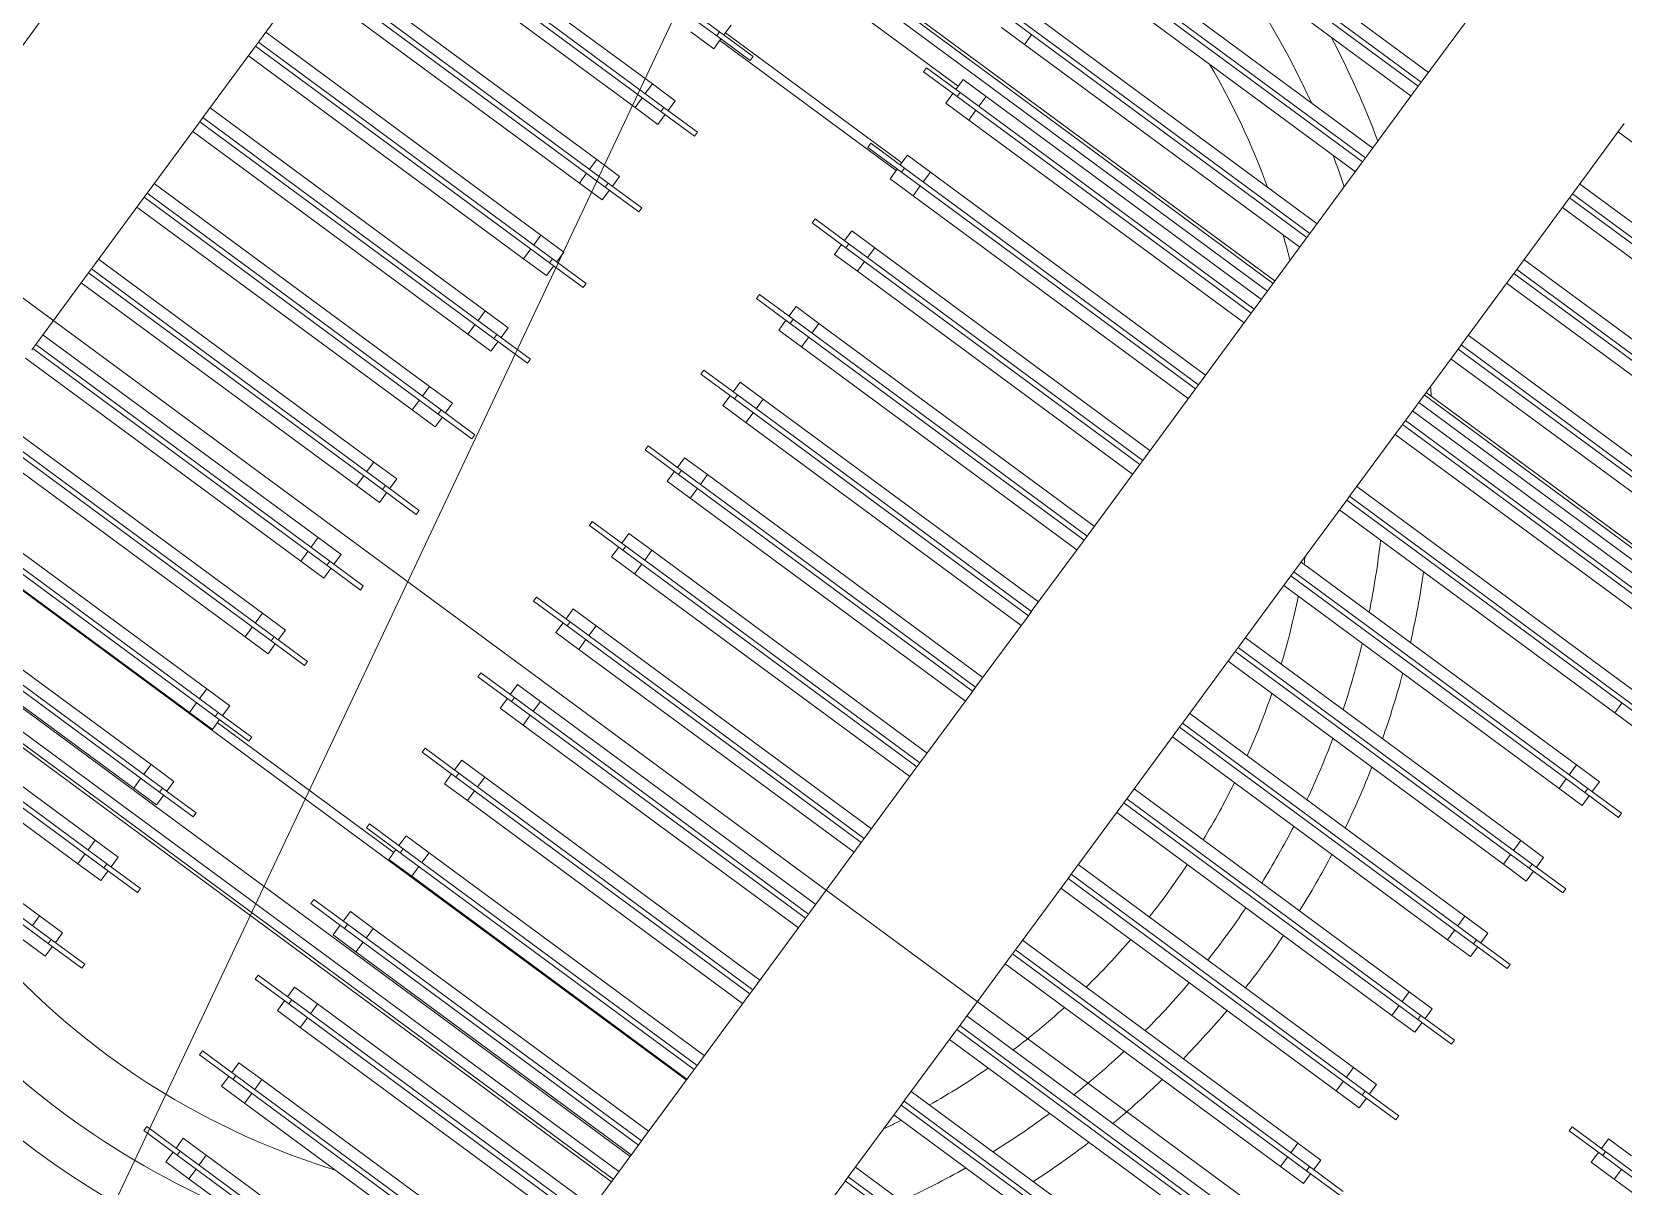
# Model space of a CAD drawing. Header units: metres. Extents: x 432095 to 435012, y 2470938 to 2473256.
# Drawn here: x 433771.718 to 433772.481, y 2471291.751 to 2471292.304 of the extents above; entities that cross this region are included whole.
import ezdxf

# ---------------------------------------------------------------- set-up
doc = ezdxf.new("R2010")
doc.units = ezdxf.units.M
doc.header["$MEASUREMENT"] = 0
doc.linetypes.add('MB D$0$HIDDEN', pattern=[0.375, 0.25, -0.125])
doc.layers.add('cong trinh tram 110kv', color=7, linetype='Continuous', lineweight=5)
doc.layers.add('MB D$0$net dut du kien lam', color=8, linetype='MB D$0$HIDDEN', lineweight=20)

# ---------------------------------------------------------------- blocks, each defined once
blk = doc.blocks.new('MB D$0$MBA 63')
at = {"layer": 'MB D$0$net dut du kien lam', "color": 0, "linetype": 'ByBlock', "ltscale": 3}
blk.add_lwpolyline([(104138.6, 27512.25), (104138.6, 33512.25), (100638.6, 33512.25), (100638.6, 27512.25)], close=True, dxfattribs=at)
blk = doc.blocks.new('MB D$0$mba 1')
at = {"layer": 'cong trinh tram 110kv'}
for p, q in [((-19517.71, 4705.65), (-19497.71, 4705.65)), ((-19517.71, 4705.65), (-19517.71, 4703.25)), ((-19486.55, 4711.45), (-19500.21, 4711.45)), ((-19500.21, 4711.45), (-19500.21, 4705.65)), ((-19497.71, 4703.25), (-19497.71, 4705.65)), ((-19322.71, 4705.65), (-19497.71, 4705.65)), ((-19486.55, 4711.45), (-19322.71, 4711.45)), ((-19486.55, 4711.45), (-19486.55, 4705.65)), ((-19497.71, 4703.25), (-19517.71, 4703.25)), ((-19500.21, 4697.45), (-19500.21, 4703.25)), ((-19500.21, 4697.45), (-19486.55, 4697.45)), ((-19497.71, 4703.25), (-19322.71, 4703.25)), ((-19486.55, 4697.45), (-19486.55, 4703.25)), ((-19322.71, 4697.45), (-19486.55, 4697.45)), ((-19607.71, 4660.65), (-19782.71, 4660.65)), ((-19605.21, 4666.45), (-19618.87, 4666.45)), ((-19607.71, 4660.65), (-19587.71, 4660.65)), ((-19607.71, 4660.65), (-19607.71, 4658.25)), ((-19605.21, 4666.45), (-19605.21, 4660.65)), ((-19587.71, 4658.25), (-19587.71, 4660.65)), ((-19517.71, 4660.65), (-19497.71, 4660.65)), ((-19517.71, 4660.65), (-19517.71, 4658.25)), ((-19486.55, 4666.45), (-19500.21, 4666.45)), ((-19500.21, 4666.45), (-19500.21, 4660.65)), ((-19497.71, 4658.25), (-19497.71, 4660.65)), ((-19322.71, 4660.65), (-19497.71, 4660.65)), ((-19486.55, 4666.45), (-19322.71, 4666.45)), ((-19486.55, 4666.45), (-19486.55, 4660.65)), ((-19782.71, 4658.25), (-19607.71, 4658.25)), ((-19618.87, 4652.45), (-19782.71, 4652.45)), ((-19618.87, 4652.45), (-19618.87, 4658.25)), ((-19618.87, 4652.45), (-19605.21, 4652.45)), ((-19587.71, 4658.25), (-19607.71, 4658.25)), ((-19605.21, 4652.45), (-19605.21, 4658.25)), ((-19497.71, 4658.25), (-19517.71, 4658.25)), ((-19500.21, 4652.45), (-19500.21, 4658.25)), ((-19500.21, 4652.45), (-19486.55, 4652.45)), ((-19497.71, 4658.25), (-19322.71, 4658.25)), ((-19486.55, 4652.45), (-19486.55, 4658.25)), ((-19322.71, 4652.45), (-19486.55, 4652.45)), ((-19782.71, 4621.45), (-19618.87, 4621.45)), ((-19605.21, 4621.45), (-19618.87, 4621.45)), ((-19618.87, 4621.45), (-19618.87, 4615.65)), ((-19605.21, 4621.45), (-19605.21, 4615.65)), ((-19486.55, 4621.45), (-19500.21, 4621.45)), ((-19500.21, 4621.45), (-19500.21, 4615.65)), ((-19486.55, 4621.45), (-19322.71, 4621.45)), ((-19486.55, 4621.45), (-19486.55, 4615.65)), ((-19607.71, 4615.65), (-19782.71, 4615.65)), ((-19607.71, 4615.65), (-19587.71, 4615.65)), ((-19607.71, 4615.65), (-19607.71, 4613.25)), ((-19587.71, 4613.25), (-19587.71, 4615.65)), ((-19517.71, 4615.65), (-19497.71, 4615.65)), ((-19517.71, 4615.65), (-19517.71, 4613.25)), ((-19497.71, 4613.25), (-19497.71, 4615.65)), ((-19322.71, 4615.65), (-19497.71, 4615.65)), ((-19782.71, 4613.25), (-19607.71, 4613.25)), ((-19618.87, 4607.45), (-19782.71, 4607.45)), ((-19618.87, 4607.45), (-19618.87, 4613.25)), ((-19618.87, 4607.45), (-19605.21, 4607.45)), ((-19587.71, 4613.25), (-19607.71, 4613.25)), ((-19605.21, 4607.45), (-19605.21, 4613.25)), ((-19497.71, 4613.25), (-19517.71, 4613.25)), ((-19500.21, 4607.45), (-19500.21, 4613.25)), ((-19500.21, 4607.45), (-19486.55, 4607.45)), ((-19497.71, 4613.25), (-19322.71, 4613.25)), ((-19486.55, 4607.45), (-19486.55, 4613.25)), ((-19322.71, 4607.45), (-19486.55, 4607.45)), ((-19322.71, 4612.45), (-19322.71, 4571.45)), ((-19782.71, 4592.45), (-19322.71, 4592.45)), ((-19782.71, 4590.95), (-19322.71, 4590.95)), ((-19782.71, 4586.45), (-19322.71, 4586.45)), ((-19782.71, 4577.45), (-19322.71, 4577.45)), ((-19782.71, 4576.45), (-19618.87, 4576.45)), ((-19605.21, 4576.45), (-19618.87, 4576.45)), ((-19618.87, 4576.45), (-19618.87, 4570.65)), ((-19605.21, 4576.45), (-19605.21, 4570.65)), ((-19486.55, 4576.45), (-19500.21, 4576.45)), ((-19500.21, 4576.45), (-19500.21, 4570.65)), ((-19486.55, 4576.45), (-19322.71, 4576.45)), ((-19486.55, 4576.45), (-19486.55, 4570.65)), ((-19607.71, 4570.65), (-19782.71, 4570.65)), ((-19782.71, 4568.25), (-19607.71, 4568.25)), ((-19618.87, 4562.45), (-19618.87, 4568.25)), ((-19607.71, 4570.65), (-19587.71, 4570.65)), ((-19607.71, 4570.65), (-19607.71, 4568.25)), ((-19587.71, 4568.25), (-19607.71, 4568.25)), ((-19605.21, 4562.45), (-19605.21, 4568.25)), ((-19587.71, 4568.25), (-19587.71, 4570.65)), ((-19517.71, 4570.65), (-19497.71, 4570.65)), ((-19517.71, 4570.65), (-19517.71, 4568.25)), ((-19497.71, 4568.25), (-19517.71, 4568.25)), ((-19500.21, 4562.45), (-19500.21, 4568.25)), ((-19497.71, 4568.25), (-19497.71, 4570.65)), ((-19322.71, 4570.65), (-19497.71, 4570.65)), ((-19497.71, 4568.25), (-19322.71, 4568.25)), ((-19486.55, 4562.45), (-19486.55, 4568.25)), ((-19322.71, 4571.45), (-19322.71, 4567.45)), ((-19322.71, 4568.25), (-19322.71, 4570.65)), ((-19618.87, 4562.45), (-19782.71, 4562.45)), ((-19618.87, 4562.45), (-19605.21, 4562.45)), ((-19500.21, 4562.45), (-19486.55, 4562.45)), ((-19322.71, 4562.45), (-19486.55, 4562.45)), ((-19322.71, 4567.45), (-19322.71, 4526.45)), ((-19232.71, 4567.45), (-19232.71, 4526.45)), ((-19782.71, 4531.95), (-19322.71, 4531.95)), ((-19782.71, 4531.45), (-19618.87, 4531.45)), ((-19605.21, 4531.45), (-19618.87, 4531.45)), ((-19618.87, 4531.45), (-19618.87, 4525.65)), ((-19605.21, 4531.45), (-19605.21, 4525.65)), ((-19486.55, 4531.45), (-19500.21, 4531.45)), ((-19500.21, 4531.45), (-19500.21, 4525.65)), ((-19486.55, 4531.45), (-19322.71, 4531.45)), ((-19486.55, 4531.45), (-19486.55, 4525.65)), ((-19607.71, 4525.65), (-19782.71, 4525.65)), ((-19782.71, 4523.25), (-19607.71, 4523.25)), ((-19618.87, 4517.45), (-19618.87, 4523.25)), ((-19607.71, 4525.65), (-19587.71, 4525.65)), ((-19607.71, 4525.65), (-19607.71, 4523.25)), ((-19587.71, 4523.25), (-19607.71, 4523.25)), ((-19605.21, 4527.45), (-19500.21, 4527.45)), ((-19605.21, 4517.45), (-19605.21, 4523.25)), ((-19587.71, 4523.25), (-19587.71, 4525.65)), ((-19517.71, 4525.65), (-19497.71, 4525.65)), ((-19517.71, 4525.65), (-19517.71, 4523.25)), ((-19497.71, 4523.25), (-19517.71, 4523.25)), ((-19500.21, 4517.45), (-19500.21, 4523.25)), ((-19497.71, 4523.25), (-19497.71, 4525.65)), ((-19322.71, 4525.65), (-19497.71, 4525.65)), ((-19497.71, 4523.25), (-19322.71, 4523.25)), ((-19486.55, 4517.45), (-19486.55, 4523.25)), ((-19322.71, 4526.45), (-19322.71, 4522.45)), ((-19322.71, 4523.25), (-19322.71, 4525.65)), ((-19322.71, 4522.45), (-19322.71, 4481.45)), ((-19232.71, 4522.45), (-19232.71, 4526.45)), ((-19057.71, 4525.65), (-19232.71, 4525.65)), ((-19232.71, 4525.65), (-19232.71, 4523.25)), ((-19232.71, 4523.25), (-19057.71, 4523.25)), ((-19232.71, 4522.45), (-19232.71, 4481.45)), ((-19618.87, 4517.45), (-19782.71, 4517.45)), ((-19618.87, 4517.45), (-19605.21, 4517.45)), ((-19500.21, 4517.45), (-19486.55, 4517.45)), ((-19322.71, 4517.45), (-19486.55, 4517.45)), ((-19068.87, 4517.45), (-19232.71, 4517.45)), ((-19782.71, 4486.45), (-19618.87, 4486.45)), ((-19605.21, 4486.45), (-19618.87, 4486.45)), ((-19618.87, 4486.45), (-19618.87, 4480.65)), ((-19605.21, 4486.45), (-19605.21, 4480.65)), ((-19486.55, 4486.45), (-19500.21, 4486.45)), ((-19500.21, 4486.45), (-19500.21, 4480.65)), ((-19486.55, 4486.45), (-19322.71, 4486.45)), ((-19486.55, 4486.45), (-19486.55, 4480.65)), ((-19232.71, 4486.45), (-19068.87, 4486.45)), ((-19607.71, 4480.65), (-19782.71, 4480.65)), ((-19782.71, 4478.25), (-19607.71, 4478.25)), ((-19618.87, 4472.45), (-19618.87, 4478.25)), ((-19607.71, 4480.65), (-19587.71, 4480.65)), ((-19607.71, 4480.65), (-19607.71, 4478.25)), ((-19587.71, 4478.25), (-19607.71, 4478.25)), ((-19605.21, 4472.45), (-19605.21, 4478.25)), ((-19587.71, 4478.25), (-19587.71, 4480.65)), ((-19517.71, 4480.65), (-19497.71, 4480.65)), ((-19517.71, 4480.65), (-19517.71, 4478.25)), ((-19497.71, 4478.25), (-19517.71, 4478.25)), ((-19500.21, 4472.45), (-19500.21, 4478.25)), ((-19497.71, 4478.25), (-19497.71, 4480.65)), ((-19322.71, 4480.65), (-19497.71, 4480.65)), ((-19497.71, 4478.25), (-19322.71, 4478.25)), ((-19486.55, 4472.45), (-19486.55, 4478.25)), ((-19322.71, 4481.45), (-19322.71, 4477.45)), ((-19322.71, 4478.25), (-19322.71, 4480.65)), ((-19322.71, 4477.45), (-19322.71, 4436.45)), ((-19232.71, 4477.45), (-19232.71, 4481.45)), ((-19057.71, 4480.65), (-19232.71, 4480.65)), ((-19232.71, 4480.65), (-19232.71, 4478.25)), ((-19232.71, 4478.25), (-19057.71, 4478.25)), ((-19232.71, 4477.45), (-19232.71, 4436.45)), ((-19618.87, 4472.45), (-19782.71, 4472.45)), ((-19618.87, 4472.45), (-19605.21, 4472.45)), ((-19500.21, 4472.45), (-19486.55, 4472.45)), ((-19322.71, 4472.45), (-19486.55, 4472.45)), ((-19068.87, 4472.45), (-19232.71, 4472.45)), ((-19782.71, 4441.45), (-19618.87, 4441.45)), ((-19605.21, 4441.45), (-19618.87, 4441.45)), ((-19618.87, 4441.45), (-19618.87, 4435.65)), ((-19605.21, 4441.45), (-19605.21, 4435.65)), ((-19486.55, 4441.45), (-19500.21, 4441.45)), ((-19500.21, 4441.45), (-19500.21, 4435.65)), ((-19486.55, 4441.45), (-19322.71, 4441.45)), ((-19486.55, 4441.45), (-19486.55, 4435.65)), ((-19232.71, 4441.45), (-19068.87, 4441.45)), ((-19782.71, 4432.45), (-19782.71, 4436.45)), ((-19607.71, 4435.65), (-19782.71, 4435.65)), ((-19782.71, 4435.65), (-19782.71, 4433.25)), ((-19782.71, 4433.25), (-19607.71, 4433.25)), ((-19782.71, 4432.45), (-19782.71, 4391.45)), ((-19618.87, 4427.45), (-19618.87, 4433.25)), ((-19607.71, 4435.65), (-19587.71, 4435.65)), ((-19607.71, 4435.65), (-19607.71, 4433.25)), ((-19587.71, 4433.25), (-19607.71, 4433.25)), ((-19605.21, 4427.45), (-19605.21, 4433.25)), ((-19587.71, 4433.25), (-19587.71, 4435.65)), ((-19517.71, 4435.65), (-19497.71, 4435.65)), ((-19517.71, 4435.65), (-19517.71, 4433.25)), ((-19497.71, 4433.25), (-19517.71, 4433.25)), ((-19500.21, 4427.45), (-19500.21, 4433.25)), ((-19497.71, 4433.25), (-19497.71, 4435.65)), ((-19322.71, 4435.65), (-19497.71, 4435.65)), ((-19497.71, 4433.25), (-19322.71, 4433.25)), ((-19486.55, 4427.45), (-19486.55, 4433.25)), ((-19322.71, 4436.45), (-19322.71, 4432.45)), ((-19322.71, 4433.25), (-19322.71, 4435.65)), ((-19322.71, 4432.45), (-19322.71, 4391.45)), ((-19232.71, 4432.45), (-19232.71, 4436.45)), ((-19057.71, 4435.65), (-19232.71, 4435.65)), ((-19232.71, 4435.65), (-19232.71, 4433.25)), ((-19232.71, 4433.25), (-19057.71, 4433.25)), ((-19232.71, 4432.45), (-19232.71, 4391.45)), ((-19618.87, 4427.45), (-19782.71, 4427.45)), ((-19618.87, 4427.45), (-19605.21, 4427.45)), ((-19500.21, 4427.45), (-19486.55, 4427.45)), ((-19322.71, 4427.45), (-19486.55, 4427.45)), ((-19068.87, 4427.45), (-19232.71, 4427.45)), ((-19782.71, 4396.45), (-19618.87, 4396.45)), ((-19605.21, 4396.45), (-19618.87, 4396.45)), ((-19618.87, 4396.45), (-19618.87, 4390.65)), ((-19605.21, 4396.45), (-19605.21, 4390.65)), ((-19486.55, 4396.45), (-19500.21, 4396.45)), ((-19500.21, 4396.45), (-19500.21, 4390.65)), ((-19486.55, 4396.45), (-19322.71, 4396.45)), ((-19486.55, 4396.45), (-19486.55, 4390.65)), ((-19232.71, 4396.45), (-19068.87, 4396.45)), ((-19055.21, 4396.45), (-19068.87, 4396.45)), ((-19068.87, 4396.45), (-19068.87, 4390.65)), ((-19055.21, 4396.45), (-19055.21, 4390.65)), ((-19782.71, 4387.45), (-19782.71, 4391.45)), ((-19607.71, 4390.65), (-19782.71, 4390.65)), ((-19782.71, 4390.65), (-19782.71, 4388.25)), ((-19782.71, 4388.25), (-19607.71, 4388.25)), ((-19782.71, 4387.45), (-19782.71, 4346.45)), ((-19618.87, 4382.45), (-19618.87, 4388.25)), ((-19607.71, 4390.65), (-19587.71, 4390.65)), ((-19607.71, 4390.65), (-19607.71, 4388.25)), ((-19587.71, 4388.25), (-19607.71, 4388.25)), ((-19605.21, 4382.45), (-19605.21, 4388.25)), ((-19587.71, 4388.25), (-19587.71, 4390.65)), ((-19517.71, 4390.65), (-19497.71, 4390.65)), ((-19517.71, 4390.65), (-19517.71, 4388.25)), ((-19497.71, 4388.25), (-19517.71, 4388.25)), ((-19500.21, 4382.45), (-19500.21, 4388.25)), ((-19497.71, 4388.25), (-19497.71, 4390.65)), ((-19322.71, 4390.65), (-19497.71, 4390.65)), ((-19497.71, 4388.25), (-19322.71, 4388.25)), ((-19486.55, 4382.45), (-19486.55, 4388.25)), ((-19322.71, 4391.45), (-19322.71, 4387.45)), ((-19322.71, 4388.25), (-19322.71, 4390.65)), ((-19322.71, 4387.45), (-19322.71, 4346.45)), ((-19232.71, 4387.45), (-19232.71, 4391.45)), ((-19057.71, 4390.65), (-19232.71, 4390.65)), ((-19232.71, 4390.65), (-19232.71, 4388.25)), ((-19232.71, 4388.25), (-19057.71, 4388.25)), ((-19232.71, 4387.45), (-19232.71, 4346.45)), ((-19068.87, 4382.45), (-19068.87, 4388.25)), ((-19057.71, 4390.65), (-19037.71, 4390.65)), ((-19057.71, 4390.65), (-19057.71, 4388.25)), ((-19037.71, 4388.25), (-19057.71, 4388.25)), ((-19055.21, 4382.45), (-19055.21, 4388.25)), ((-19618.87, 4382.45), (-19782.71, 4382.45)), ((-19618.87, 4382.45), (-19605.21, 4382.45)), ((-19500.21, 4382.45), (-19486.55, 4382.45)), ((-19322.71, 4382.45), (-19486.55, 4382.45)), ((-19068.87, 4382.45), (-19232.71, 4382.45)), ((-19068.87, 4382.45), (-19055.21, 4382.45)), ((-19782.71, 4351.45), (-19618.87, 4351.45)), ((-19605.21, 4351.45), (-19618.87, 4351.45)), ((-19618.87, 4351.45), (-19618.87, 4345.65)), ((-19605.21, 4351.45), (-19605.21, 4345.65)), ((-19486.55, 4351.45), (-19500.21, 4351.45)), ((-19500.21, 4351.45), (-19500.21, 4345.65)), ((-19486.55, 4351.45), (-19322.71, 4351.45)), ((-19486.55, 4351.45), (-19486.55, 4345.65)), ((-19232.71, 4351.45), (-19068.87, 4351.45)), ((-19055.21, 4351.45), (-19068.87, 4351.45)), ((-19068.87, 4351.45), (-19068.87, 4345.65)), ((-19055.21, 4351.45), (-19055.21, 4345.65)), ((-19872.71, 4342.45), (-19872.71, 4301.45)), ((-19782.71, 4342.45), (-19782.71, 4346.45)), ((-19607.71, 4345.65), (-19782.71, 4345.65)), ((-19782.71, 4345.65), (-19782.71, 4343.25)), ((-19782.71, 4343.25), (-19607.71, 4343.25)), ((-19782.71, 4342.45), (-19782.71, 4301.45)), ((-19618.87, 4337.45), (-19618.87, 4343.25)), ((-19607.71, 4345.65), (-19587.71, 4345.65)), ((-19607.71, 4345.65), (-19607.71, 4343.25)), ((-19587.71, 4343.25), (-19607.71, 4343.25)), ((-19605.21, 4337.45), (-19605.21, 4343.25)), ((-19587.71, 4343.25), (-19587.71, 4345.65)), ((-19517.71, 4345.65), (-19497.71, 4345.65)), ((-19517.71, 4345.65), (-19517.71, 4343.25)), ((-19497.71, 4343.25), (-19517.71, 4343.25)), ((-19500.21, 4337.45), (-19500.21, 4343.25)), ((-19497.71, 4343.25), (-19497.71, 4345.65)), ((-19322.71, 4345.65), (-19497.71, 4345.65)), ((-19497.71, 4343.25), (-19322.71, 4343.25)), ((-19486.55, 4337.45), (-19486.55, 4343.25)), ((-19322.71, 4346.45), (-19322.71, 4342.45)), ((-19322.71, 4343.25), (-19322.71, 4345.65)), ((-19322.71, 4342.45), (-19322.71, 4301.45)), ((-19232.71, 4342.45), (-19232.71, 4346.45)), ((-19057.71, 4345.65), (-19232.71, 4345.65)), ((-19232.71, 4345.65), (-19232.71, 4343.25)), ((-19232.71, 4343.25), (-19057.71, 4343.25)), ((-19232.71, 4342.45), (-19232.71, 4301.45)), ((-19068.87, 4337.45), (-19068.87, 4343.25)), ((-19057.71, 4345.65), (-19037.71, 4345.65)), ((-19057.71, 4345.65), (-19057.71, 4343.25)), ((-19037.71, 4343.25), (-19057.71, 4343.25)), ((-19055.21, 4337.45), (-19055.21, 4343.25)), ((-19037.71, 4343.25), (-19037.71, 4345.65)), ((-19618.87, 4337.45), (-19782.71, 4337.45)), ((-19618.87, 4337.45), (-19605.21, 4337.45)), ((-19500.21, 4337.45), (-19486.55, 4337.45)), ((-19322.71, 4337.45), (-19486.55, 4337.45)), ((-19068.87, 4337.45), (-19232.71, 4337.45)), ((-19068.87, 4337.45), (-19055.21, 4337.45)), ((-19782.71, 4306.45), (-19618.87, 4306.45)), ((-19782.71, 4297.45), (-19782.71, 4301.45)), ((-19605.21, 4306.45), (-19618.87, 4306.45)), ((-19618.87, 4306.45), (-19618.87, 4300.65)), ((-19605.21, 4306.45), (-19605.21, 4300.65)), ((-19486.55, 4306.45), (-19500.21, 4306.45)), ((-19500.21, 4306.45), (-19500.21, 4300.65)), ((-19486.55, 4306.45), (-19322.71, 4306.45)), ((-19486.55, 4306.45), (-19486.55, 4300.65)), ((-19322.71, 4301.45), (-19322.71, 4297.45)), ((-19232.71, 4306.45), (-19068.87, 4306.45)), ((-19232.71, 4297.45), (-19232.71, 4301.45)), ((-19055.21, 4306.45), (-19068.87, 4306.45)), ((-19068.87, 4306.45), (-19068.87, 4300.65)), ((-19055.21, 4306.45), (-19055.21, 4300.65)), ((-18936.55, 4306.45), (-18950.21, 4306.45)), ((-18950.21, 4306.45), (-18950.21, 4300.65)), ((-18936.55, 4306.45), (-18772.71, 4306.45)), ((-18936.55, 4306.45), (-18936.55, 4300.65)), ((-19607.71, 4300.65), (-19782.71, 4300.65)), ((-19782.71, 4300.65), (-19782.71, 4298.25)), ((-19782.71, 4298.25), (-19607.71, 4298.25)), ((-19782.71, 4297.45), (-19782.71, 4256.45)), ((-19618.87, 4292.45), (-19618.87, 4298.25)), ((-19607.71, 4300.65), (-19587.71, 4300.65)), ((-19607.71, 4300.65), (-19607.71, 4298.25)), ((-19587.71, 4298.25), (-19607.71, 4298.25)), ((-19605.21, 4292.45), (-19605.21, 4298.25)), ((-19587.71, 4298.25), (-19587.71, 4300.65)), ((-19517.71, 4300.65), (-19497.71, 4300.65)), ((-19517.71, 4300.65), (-19517.71, 4298.25)), ((-19497.71, 4298.25), (-19517.71, 4298.25)), ((-19500.21, 4292.45), (-19500.21, 4298.25)), ((-19497.71, 4298.25), (-19497.71, 4300.65)), ((-19322.71, 4300.65), (-19497.71, 4300.65)), ((-19497.71, 4298.25), (-19322.71, 4298.25)), ((-19486.55, 4292.45), (-19486.55, 4298.25)), ((-19322.71, 4298.25), (-19322.71, 4300.65)), ((-19322.71, 4297.45), (-19322.71, 4256.45)), ((-19057.71, 4300.65), (-19232.71, 4300.65)), ((-19232.71, 4300.65), (-19232.71, 4298.25)), ((-19232.71, 4298.25), (-19057.71, 4298.25)), ((-19232.71, 4297.45), (-19232.71, 4256.45)), ((-19068.87, 4292.45), (-19068.87, 4298.25)), ((-19057.71, 4300.65), (-19037.71, 4300.65)), ((-19057.71, 4300.65), (-19057.71, 4298.25)), ((-19037.71, 4298.25), (-19057.71, 4298.25)), ((-19055.21, 4292.45), (-19055.21, 4298.25)), ((-19037.71, 4298.25), (-19037.71, 4300.65)), ((-18967.71, 4300.65), (-18947.71, 4300.65)), ((-18967.71, 4300.65), (-18967.71, 4298.25)), ((-18947.71, 4298.25), (-18967.71, 4298.25)), ((-18950.21, 4292.45), (-18950.21, 4298.25)), ((-18947.71, 4298.25), (-18947.71, 4300.65)), ((-18772.71, 4300.65), (-18947.71, 4300.65)), ((-18947.71, 4298.25), (-18772.71, 4298.25)), ((-19618.87, 4292.45), (-19782.71, 4292.45)), ((-19618.87, 4292.45), (-19605.21, 4292.45)), ((-19500.21, 4292.45), (-19486.55, 4292.45)), ((-19322.71, 4292.45), (-19486.55, 4292.45)), ((-19068.87, 4292.45), (-19232.71, 4292.45)), ((-19068.87, 4292.45), (-19055.21, 4292.45)), ((-18950.21, 4292.45), (-18936.55, 4292.45)), ((-19782.71, 4261.45), (-19618.87, 4261.45)), ((-19782.71, 4252.45), (-19782.71, 4256.45)), ((-19607.71, 4255.65), (-19782.71, 4255.65)), ((-19782.71, 4255.65), (-19782.71, 4253.25)), ((-19605.21, 4261.45), (-19618.87, 4261.45)), ((-19618.87, 4261.45), (-19618.87, 4255.65)), ((-19607.71, 4255.65), (-19587.71, 4255.65)), ((-19607.71, 4255.65), (-19607.71, 4253.25)), ((-19605.21, 4261.45), (-19605.21, 4255.65)), ((-19587.71, 4253.25), (-19587.71, 4255.65)), ((-19517.71, 4255.65), (-19497.71, 4255.65)), ((-19517.71, 4255.65), (-19517.71, 4253.25)), ((-19486.55, 4261.45), (-19500.21, 4261.45)), ((-19500.21, 4261.45), (-19500.21, 4255.65)), ((-19497.71, 4253.25), (-19497.71, 4255.65)), ((-19322.71, 4255.65), (-19497.71, 4255.65)), ((-19486.55, 4261.45), (-19322.71, 4261.45)), ((-19486.55, 4261.45), (-19486.55, 4255.65)), ((-19322.71, 4256.45), (-19322.71, 4252.45)), ((-19322.71, 4253.25), (-19322.71, 4255.65)), ((-19232.71, 4261.45), (-19068.87, 4261.45)), ((-19232.71, 4252.45), (-19232.71, 4256.45)), ((-19057.71, 4255.65), (-19232.71, 4255.65)), ((-19232.71, 4255.65), (-19232.71, 4253.25)), ((-19055.21, 4261.45), (-19068.87, 4261.45)), ((-19068.87, 4261.45), (-19068.87, 4255.65)), ((-19057.71, 4255.65), (-19037.71, 4255.65)), ((-19057.71, 4255.65), (-19057.71, 4253.25)), ((-19055.21, 4261.45), (-19055.21, 4255.65)), ((-19037.71, 4253.25), (-19037.71, 4255.65)), ((-19782.71, 4253.25), (-19607.71, 4253.25)), ((-19782.71, 4252.45), (-19782.71, 4211.45)), ((-19618.87, 4247.45), (-19618.87, 4253.25)), ((-19587.71, 4253.25), (-19607.71, 4253.25)), ((-19605.21, 4247.45), (-19605.21, 4253.25)), ((-19497.71, 4253.25), (-19517.71, 4253.25)), ((-19500.21, 4247.45), (-19500.21, 4253.25)), ((-19497.71, 4253.25), (-19322.71, 4253.25)), ((-19486.55, 4247.45), (-19486.55, 4253.25)), ((-19322.71, 4252.45), (-19322.71, 4211.45)), ((-19232.71, 4253.25), (-19057.71, 4253.25)), ((-19232.71, 4252.45), (-19232.71, 4211.45)), ((-19068.87, 4247.45), (-19068.87, 4253.25)), ((-19037.71, 4253.25), (-19057.71, 4253.25)), ((-19055.21, 4247.45), (-19055.21, 4253.25)), ((-19618.87, 4247.45), (-19782.71, 4247.45)), ((-19618.87, 4247.45), (-19605.21, 4247.45)), ((-19500.21, 4247.45), (-19486.55, 4247.45)), ((-19322.71, 4247.45), (-19486.55, 4247.45)), ((-19068.87, 4247.45), (-19232.71, 4247.45)), ((-19068.87, 4247.45), (-19055.21, 4247.45)), ((-19782.71, 4216.45), (-19618.87, 4216.45)), ((-19607.71, 4210.65), (-19782.71, 4210.65)), ((-19605.21, 4216.45), (-19618.87, 4216.45)), ((-19618.87, 4216.45), (-19618.87, 4210.65)), ((-19607.71, 4210.65), (-19587.71, 4210.65)), ((-19607.71, 4210.65), (-19607.71, 4208.25)), ((-19605.21, 4216.45), (-19605.21, 4210.65)), ((-19587.71, 4208.25), (-19587.71, 4210.65)), ((-19517.71, 4210.65), (-19497.71, 4210.65)), ((-19517.71, 4210.65), (-19517.71, 4208.25)), ((-19486.55, 4216.45), (-19500.21, 4216.45)), ((-19500.21, 4216.45), (-19500.21, 4210.65)), ((-19497.71, 4208.25), (-19497.71, 4210.65)), ((-19322.71, 4210.65), (-19497.71, 4210.65)), ((-19486.55, 4216.45), (-19322.71, 4216.45)), ((-19486.55, 4216.45), (-19486.55, 4210.65)), ((-19322.71, 4211.45), (-19322.71, 4207.45)), ((-19322.71, 4208.25), (-19322.71, 4210.65)), ((-19232.71, 4216.45), (-19068.87, 4216.45)), ((-19232.71, 4207.45), (-19232.71, 4211.45)), ((-19057.71, 4210.65), (-19232.71, 4210.65)), ((-19232.71, 4210.65), (-19232.71, 4208.25)), ((-19055.21, 4216.45), (-19068.87, 4216.45)), ((-19068.87, 4216.45), (-19068.87, 4210.65)), ((-19057.71, 4210.65), (-19037.71, 4210.65)), ((-19057.71, 4210.65), (-19057.71, 4208.25)), ((-19055.21, 4216.45), (-19055.21, 4210.65)), ((-19037.71, 4208.25), (-19037.71, 4210.65)), ((-19782.71, 4208.25), (-19607.71, 4208.25)), ((-19618.87, 4202.45), (-19782.71, 4202.45)), ((-19618.87, 4202.45), (-19618.87, 4208.25)), ((-19618.87, 4202.45), (-19605.21, 4202.45)), ((-19587.71, 4208.25), (-19607.71, 4208.25)), ((-19605.21, 4202.45), (-19605.21, 4208.25)), ((-19497.71, 4208.25), (-19517.71, 4208.25)), ((-19500.21, 4202.45), (-19500.21, 4208.25)), ((-19500.21, 4202.45), (-19486.55, 4202.45)), ((-19497.71, 4208.25), (-19322.71, 4208.25)), ((-19486.55, 4202.45), (-19486.55, 4208.25)), ((-19322.71, 4202.45), (-19486.55, 4202.45)), ((-19322.71, 4207.45), (-19322.71, 4166.45)), ((-19232.71, 4208.25), (-19057.71, 4208.25)), ((-19232.71, 4207.45), (-19232.71, 4166.45)), ((-19068.87, 4202.45), (-19232.71, 4202.45)), ((-19068.87, 4202.45), (-19068.87, 4208.25)), ((-19068.87, 4202.45), (-19055.21, 4202.45)), ((-19037.71, 4208.25), (-19057.71, 4208.25)), ((-19055.21, 4202.45), (-19055.21, 4208.25)), ((-19782.71, 4171.45), (-19618.87, 4171.45)), ((-19605.21, 4171.45), (-19618.87, 4171.45)), ((-19618.87, 4171.45), (-19618.87, 4165.65)), ((-19605.21, 4171.45), (-19605.21, 4165.65)), ((-19486.55, 4171.45), (-19500.21, 4171.45)), ((-19500.21, 4171.45), (-19500.21, 4165.65)), ((-19486.55, 4171.45), (-19322.71, 4171.45)), ((-19486.55, 4171.45), (-19486.55, 4165.65)), ((-19232.71, 4171.45), (-19068.87, 4171.45)), ((-19055.21, 4171.45), (-19068.87, 4171.45)), ((-19068.87, 4171.45), (-19068.87, 4165.65)), ((-19055.21, 4171.45), (-19055.21, 4165.65)), ((-19607.71, 4165.65), (-19782.71, 4165.65)), ((-19607.71, 4165.65), (-19587.71, 4165.65)), ((-19607.71, 4165.65), (-19607.71, 4163.25)), ((-19587.71, 4163.25), (-19587.71, 4165.65)), ((-19517.71, 4165.65), (-19497.71, 4165.65)), ((-19517.71, 4165.65), (-19517.71, 4163.25)), ((-19497.71, 4163.25), (-19497.71, 4165.65)), ((-19322.71, 4165.65), (-19497.71, 4165.65)), ((-19322.71, 4166.45), (-19322.71, 4162.45)), ((-19322.71, 4163.25), (-19322.71, 4165.65)), ((-19232.71, 4162.45), (-19232.71, 4166.45)), ((-19057.71, 4165.65), (-19232.71, 4165.65)), ((-19232.71, 4165.65), (-19232.71, 4163.25)), ((-19057.71, 4165.65), (-19037.71, 4165.65)), ((-19057.71, 4165.65), (-19057.71, 4163.25)), ((-19037.71, 4163.25), (-19037.71, 4165.65)), ((-19782.71, 4163.25), (-19607.71, 4163.25)), ((-19618.87, 4157.45), (-19782.71, 4157.45)), ((-19618.87, 4157.45), (-19618.87, 4163.25)), ((-19618.87, 4157.45), (-19605.21, 4157.45)), ((-19587.71, 4163.25), (-19607.71, 4163.25)), ((-19605.21, 4157.45), (-19605.21, 4163.25)), ((-19497.71, 4163.25), (-19517.71, 4163.25)), ((-19500.21, 4157.45), (-19500.21, 4163.25)), ((-19500.21, 4157.45), (-19486.55, 4157.45)), ((-19497.71, 4163.25), (-19322.71, 4163.25)), ((-19486.55, 4157.45), (-19486.55, 4163.25)), ((-19322.71, 4157.45), (-19486.55, 4157.45)), ((-19322.71, 4162.45), (-19322.71, 4121.45)), ((-19232.71, 4163.25), (-19057.71, 4163.25)), ((-19232.71, 4162.45), (-19232.71, 4121.45)), ((-19068.87, 4157.45), (-19232.71, 4157.45)), ((-19068.87, 4157.45), (-19068.87, 4163.25)), ((-19068.87, 4157.45), (-19055.21, 4157.45)), ((-19037.71, 4163.25), (-19057.71, 4163.25)), ((-19055.21, 4157.45), (-19055.21, 4163.25)), ((-19605.21, 4126.45), (-19618.87, 4126.45)), ((-19605.21, 4126.45), (-19605.21, 4120.65)), ((-19486.55, 4126.45), (-19500.21, 4126.45)), ((-19500.21, 4126.45), (-19500.21, 4120.65)), ((-19486.55, 4126.45), (-19322.71, 4126.45)), ((-19486.55, 4126.45), (-19486.55, 4120.65)), ((-19232.71, 4126.45), (-19068.87, 4126.45)), ((-19055.21, 4126.45), (-19068.87, 4126.45)), ((-19068.87, 4126.45), (-19068.87, 4120.65)), ((-19607.71, 4120.65), (-19782.71, 4120.65)), ((-19782.71, 4118.25), (-19607.71, 4118.25)), ((-19607.71, 4120.65), (-19587.71, 4120.65)), ((-19607.71, 4120.65), (-19607.71, 4118.25)), ((-19587.71, 4118.25), (-19607.71, 4118.25)), ((-19605.21, 4121.45), (-19500.21, 4121.45)), ((-19605.21, 4112.45), (-19605.21, 4118.25)), ((-19587.71, 4118.25), (-19587.71, 4120.65)), ((-19517.71, 4120.65), (-19497.71, 4120.65)), ((-19517.71, 4120.65), (-19517.71, 4118.25)), ((-19497.71, 4118.25), (-19517.71, 4118.25)), ((-19500.21, 4112.45), (-19500.21, 4118.25)), ((-19497.71, 4118.25), (-19497.71, 4120.65)), ((-19322.71, 4120.65), (-19497.71, 4120.65)), ((-19497.71, 4118.25), (-19322.71, 4118.25)), ((-19486.55, 4112.45), (-19486.55, 4118.25)), ((-19322.71, 4121.45), (-19322.71, 4117.45)), ((-19322.71, 4118.25), (-19322.71, 4120.65)), ((-19232.71, 4117.45), (-19232.71, 4121.45)), ((-19057.71, 4120.65), (-19232.71, 4120.65)), ((-19232.71, 4120.65), (-19232.71, 4118.25)), ((-19232.71, 4118.25), (-19057.71, 4118.25)), ((-19605.21, 4116.95), (-19500.21, 4116.95)), ((-19500.21, 4112.45), (-19486.55, 4112.45)), ((-19322.71, 4112.45), (-19486.55, 4112.45)), ((-19322.71, 4117.45), (-19322.71, 4076.45)), ((-19232.71, 4117.45), (-19232.71, 4076.45)), ((-19068.87, 4112.45), (-19232.71, 4112.45)), ((-19486.55, 4081.45), (-19500.21, 4081.45)), ((-19500.21, 4081.45), (-19500.21, 4075.65)), ((-19486.55, 4081.45), (-19322.71, 4081.45)), ((-19486.55, 4081.45), (-19486.55, 4075.65)), ((-19232.71, 4081.45), (-19068.87, 4081.45)), ((-19517.71, 4075.65), (-19497.71, 4075.65)), ((-19517.71, 4075.65), (-19517.71, 4073.25)), ((-19497.71, 4073.25), (-19517.71, 4073.25)), ((-19500.21, 4067.45), (-19500.21, 4073.25)), ((-19497.71, 4073.25), (-19497.71, 4075.65)), ((-19322.71, 4075.65), (-19497.71, 4075.65)), ((-19497.71, 4073.25), (-19322.71, 4073.25)), ((-19486.55, 4067.45), (-19486.55, 4073.25)), ((-19322.71, 4076.45), (-19322.71, 4072.45)), ((-19322.71, 4073.25), (-19322.71, 4075.65)), ((-19322.71, 4072.45), (-19322.71, 4031.45)), ((-19232.71, 4072.45), (-19232.71, 4076.45)), ((-19057.71, 4075.65), (-19232.71, 4075.65)), ((-19232.71, 4075.65), (-19232.71, 4073.25)), ((-19232.71, 4073.25), (-19057.71, 4073.25)), ((-19232.71, 4072.45), (-19232.71, 4031.45)), ((-19605.21, 4071.45), (-19500.21, 4071.45)), ((-19500.21, 4067.45), (-19486.55, 4067.45)), ((-19322.71, 4067.45), (-19486.55, 4067.45)), ((-19068.87, 4067.45), (-19232.71, 4067.45)), ((-19782.71, 4062.45), (-19322.71, 4062.45)), ((-19782.71, 4057.95), (-19322.71, 4057.95)), ((-19232.71, 4062.45), (-18772.71, 4062.45)), ((-19232.71, 4057.95), (-18772.71, 4057.95)), ((-19782.71, 4056.45), (-19322.71, 4056.45)), ((-19232.71, 4056.45), (-18772.71, 4056.45)), ((-19486.55, 4036.45), (-19500.21, 4036.45)), ((-19486.55, 4036.45), (-19322.71, 4036.45)), ((-19486.55, 4036.45), (-19486.55, 4030.65)), ((-19232.71, 4036.45), (-19068.87, 4036.45)), ((-19322.71, 4030.65), (-19497.71, 4030.65)), ((-19497.71, 4028.25), (-19322.71, 4028.25)), ((-19322.71, 4031.45), (-19322.71, 4027.45)), ((-19322.71, 4028.25), (-19322.71, 4030.65)), ((-19322.71, 4027.45), (-19322.71, 3986.45)), ((-19232.71, 4027.45), (-19232.71, 4031.45)), ((-19057.71, 4030.65), (-19232.71, 4030.65)), ((-19232.71, 4030.65), (-19232.71, 4028.25)), ((-19232.71, 4028.25), (-19057.71, 4028.25)), ((-19232.71, 4027.45), (-19232.71, 3986.45)), ((-19322.71, 4022.45), (-19486.55, 4022.45)), ((-19068.87, 4022.45), (-19232.71, 4022.45)), ((-19486.55, 3991.45), (-19322.71, 3991.45)), ((-19232.71, 3991.45), (-19068.87, 3991.45)), ((-19322.71, 3985.65), (-19497.71, 3985.65)), ((-19497.71, 3983.25), (-19322.71, 3983.25)), ((-19322.71, 3986.45), (-19322.71, 3982.45)), ((-19322.71, 3983.25), (-19322.71, 3985.65)), ((-19322.71, 3982.45), (-19322.71, 3941.45)), ((-19232.71, 3982.45), (-19232.71, 3986.45)), ((-19057.71, 3985.65), (-19232.71, 3985.65)), ((-19232.71, 3985.65), (-19232.71, 3983.25)), ((-19232.71, 3983.25), (-19057.71, 3983.25)), ((-19232.71, 3982.45), (-19232.71, 3941.45)), ((-19322.71, 3977.45), (-19486.55, 3977.45)), ((-19068.87, 3977.45), (-19232.71, 3977.45)), ((-19486.55, 3946.45), (-19322.71, 3946.45)), ((-19232.71, 3946.45), (-19068.87, 3946.45)), ((-19322.71, 3940.65), (-19497.71, 3940.65)), ((-19497.71, 3938.25), (-19322.71, 3938.25)), ((-19322.71, 3941.45), (-19322.71, 3937.45)), ((-19322.71, 3938.25), (-19322.71, 3940.65)), ((-19322.71, 3937.45), (-19322.71, 3896.45)), ((-19232.71, 3937.45), (-19232.71, 3941.45)), ((-19057.71, 3940.65), (-19232.71, 3940.65)), ((-19232.71, 3940.65), (-19232.71, 3938.25)), ((-19232.71, 3938.25), (-19057.71, 3938.25)), ((-19232.71, 3937.45), (-19232.71, 3896.45)), ((-19322.71, 3932.45), (-19486.55, 3932.45)), ((-19068.87, 3932.45), (-19232.71, 3932.45)), ((-19232.71, 3901.45), (-19068.87, 3901.45))]:
    blk.add_line(p, q, dxfattribs=at)
for radius, start, end in [(419.7, 67.23359, 112.76641), (397.3, 76.92422, 103.07578), (362.5, 70.63896, 109.36104), (397.3, 24.06363, 29.06342), (362.5, 26.54474, 28.02305), (362.5, 18.82984, 24.09657), (397.3, 17.12677, 21.8707), (419.7, 16.18689, 20.64851), (362.5, 11.45631, 16.50733), (397.3, 10.44098, 15.02551), (419.7, 9.87805, 14.20631), (362.5, 4.2715, 9.2069), (397.3, 3.89674, 8.39432), (419.7, 3.68849, 7.94338), (362.5, 357.1538, 2.05519), (397.3, 357.40329, 1.8751), (419.7, 357.54195, 1.775), (362.5, 349.99157, 354.93557), (397.3, 350.87611, 355.3802), (419.7, 351.36683, 355.62723), (362.5, 342.66662, 347.73616), (397.3, 344.22657, 348.82493), (419.7, 345.08846, 349.42835), (362.5, 335.03472, 340.33307), (397.3, 337.35017, 342.11715), (419.7, 338.62028, 343.10104), (362.5, 331.97695, 332.56838), (397.3, 330.10829, 335.14421), (419.7, 331.85094, 336.55275), (419.7, 319.68082, 320.31597), (362.5, 307.39357, 309.38163), (362.5, 293.27474, 303.58113), (397.3, 303.05423, 305.37361), (397.3, 287.93269, 299.14471), (419.7, 295.75686, 303.23075)]:
    blk.add_arc((-19552.71, 4324.45), radius, start, end, dxfattribs=at)

msp = doc.modelspace()

# ---------------------------------------------------------------- linework, layer by layer
at = {"layer": 'cong trinh tram 110kv'}
msp.add_lwpolyline([(433778.29225, 2471301.61431), (433778.29225, 2471301.61431), (433777.6169, 2471299.938), (433776.06822, 2471298.59484), (433774.58391, 2471296.58061), (433773.07422, 2471294.53056), (433771.43509, 2471291.05909)], dxfattribs=at)

# ---------------------------------------------------------------- block references
at = {"layer": 'cong trinh tram 110kv', "yscale": 0.00100000003283925, "zscale": 0.001}
for name, p, xscale, rotation in [('MB D$0$MBA 63', (433808.37737, 2471390.16975), 0.001000000045165598, 233.6153637256497), ('MB D$0$mba 1', (433790.27619, 2471283.98794), -0.001000000032834317, 143.6153590623919)]:
    msp.add_blockref(name, p, dxfattribs=dict(at, xscale=xscale, rotation=rotation))

doc.saveas('drawing.dxf')
